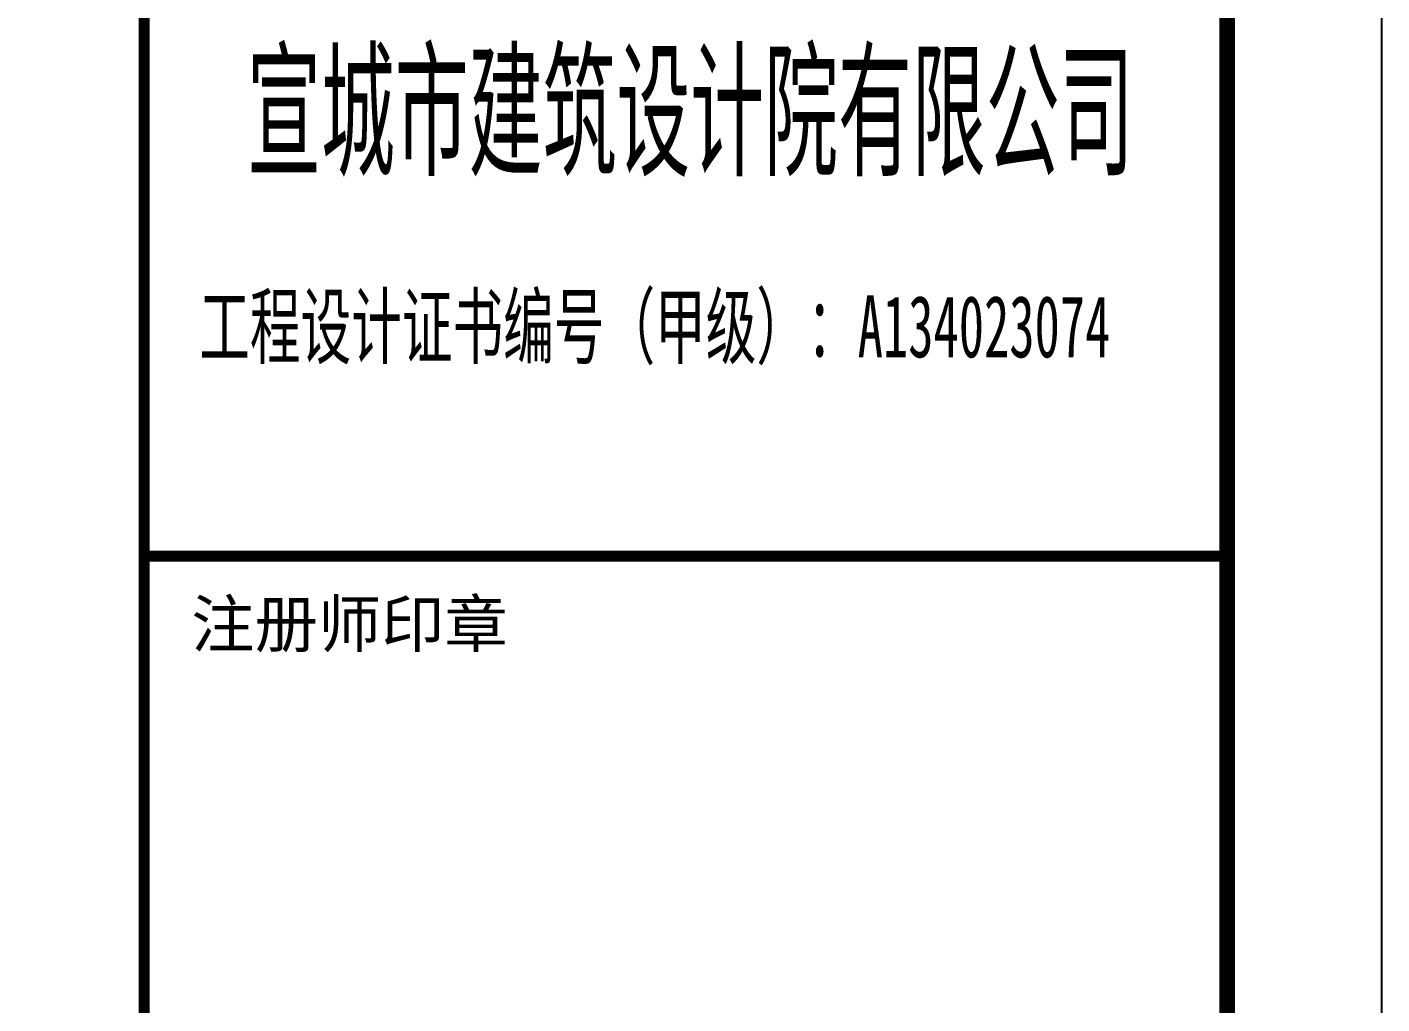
# Model space of a CAD drawing. Extents: x 12300 to 361047, y -1498650 to 1244242.
# Drawn here: x 280691 to 289447, y 114200 to 120517 of the extents above; entities that cross this region are included whole.
import ezdxf
from ezdxf.enums import TextEntityAlignment as Align

# ---------------------------------------------------------------- set-up
doc = ezdxf.new("R2010")
doc.units = 0
doc.header["$LTSCALE"] = 1000
doc.header["$MEASUREMENT"] = 0
doc.layers.get('0').update_dxf_attribs({"color": 8, "linetype": 'CONTINUOUS'})
doc.layers.add('BZ_标准图框', color=8, linetype='CONTINUOUS')
doc.layers.add('TWT_TITLE', color=7, linetype='CONTINUOUS')
doc.styles.add('ht', font='simhei.ttf', dxfattribs={"width": 0.8})

# ---------------------------------------------------------------- blocks, each defined once
blk = doc.blocks.new('A2-TQ-CF')
at = {"layer": 'BZ_标准图框', "color": 3, "const_width": 70}
for points in [[(91974.9, -155165.5), (91974.9, -115165.5)], [(91974.9, -124865.5), (98974.9, -124865.5)]]:
    blk.add_lwpolyline(points, dxfattribs=at)
at = {"layer": 'TWT_TITLE', "color": 3, "const_width": 80}
blk.add_lwpolyline([(98974.9, -155165.5), (98974.9, -115165.5)], dxfattribs=at)
at = {"layer": 'BZ_标准图框', "color": 3, "style": 'ht', "width": 0.5}
blk.add_text('宣城市建筑设计院有限公司', height=700, dxfattribs=at).set_placement((95505, -122333.7), align=Align.CENTER)
at = {"layer": 'BZ_标准图框', "color": 3, "style": 'ht', "width": 0.6}
blk.add_text('工程设计证书编号（甲级）：A134023074', height=400, dxfattribs=at).set_placement((92331.2, -123580.3))
at = {"layer": 'BZ_标准图框', "color": 3, "style": 'ht'}
blk.add_text('注册师印章', height=300, dxfattribs=at).set_placement((92279.4, -125454.1))

msp = doc.modelspace()

# ---------------------------------------------------------------- linework, layer by layer
at = {"layer": 'TWT_TITLE', "color": 3}
msp.add_lwpolyline([(230046.8, 85796.1), (289446.8, 85796.1), (289446.8, 127796.1), (230046.8, 127796.1)], close=True, dxfattribs=at)
at = {"layer": 'TWT_TITLE', "color": 3, "const_width": 100}
msp.add_lwpolyline([(232546.8, 86796.1), (288446.8, 86796.1), (288446.8, 126796.1), (232546.8, 126796.1)], close=True, dxfattribs=at)

# ---------------------------------------------------------------- block references
msp.add_blockref('A2-TQ-CF', (189472, 241961.6))

doc.saveas('drawing.dxf')
